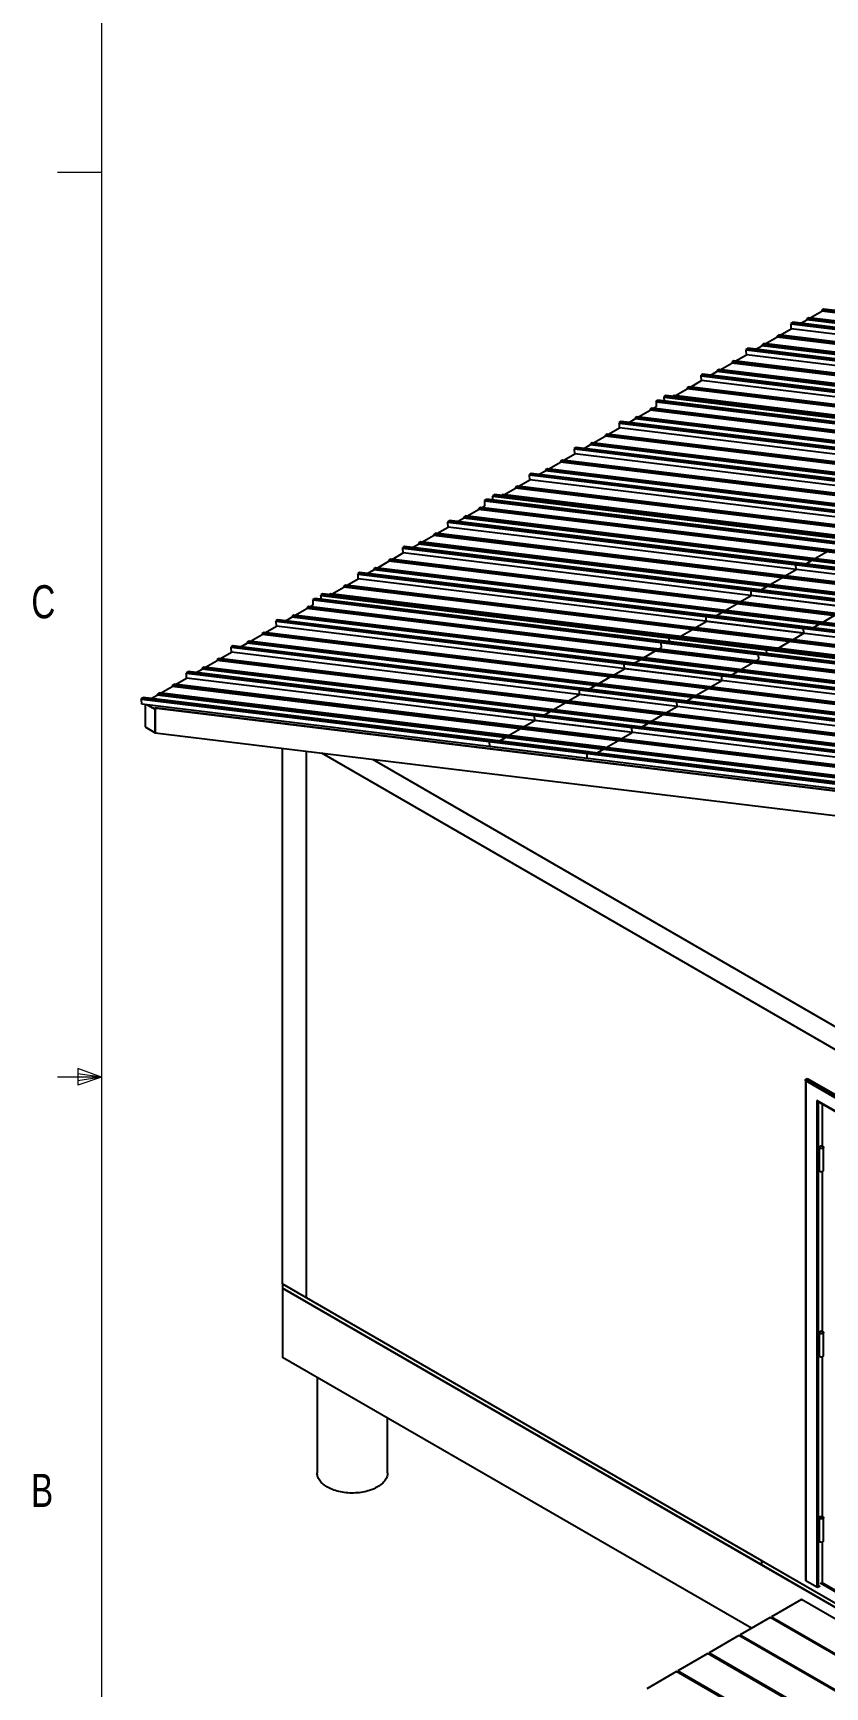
# Model space of a CAD drawing. Header units: inches. Extents: x 0.4 to 16.6, y 0.2 to 10.8.
# Drawn here: x 0.432 to 2.677, y 3.79 to 8.474 of the extents above; entities that cross this region are included whole.
import ezdxf

# ---------------------------------------------------------------- set-up
doc = ezdxf.new("R2010")
doc.units = ezdxf.units.IN
doc.header["$MEASUREMENT"] = 0
doc.styles.add('SLDTEXTSTYLE0', font='TXT', dxfattribs={"width": 0.75})

msp = doc.modelspace()

# ---------------------------------------------------------------- linework, layer by layer
at = {"color": 7, "linetype": 'Continuous', "lineweight": 18}
for p, q in [((0.6263, 10.6421), (0.6263, 0.3921)), ((0.6263, 8.0796), (0.5013, 8.0796)), ((0.5591, 5.5411), (0.5591, 5.4945)), ((0.6263, 5.5171), (0.5591, 5.5411)), ((0.6263, 5.5171), (0.5013, 5.5171)), ((0.6263, 5.5171), (0.5591, 5.5261)), ((0.6263, 5.5171), (0.5591, 5.5068)), ((0.6263, 5.5171), (0.5591, 5.4945))]:
    msp.add_line(p, q, dxfattribs=at)
at = {"color": 7, "linetype": 'Continuous', "lineweight": 25}
for p, q in [((2.6349, 7.6676), (2.6679, 7.6867)), ((2.6682, 7.6895), (2.6679, 7.6867)), ((3.9309, 7.5327), (2.6679, 7.6867)), ((2.6735, 7.6926), (2.6682, 7.6895)), ((3.9312, 7.5356), (2.6682, 7.6895)), ((3.9365, 7.5386), (2.6735, 7.6926)), ((2.5501, 7.6187), (2.5814, 7.6368)), ((2.5855, 7.655), (2.5801, 7.6519)), ((3.8431, 7.4979), (2.5801, 7.6519)), ((2.5808, 7.6496), (2.5801, 7.6519)), ((3.8438, 7.4957), (2.5808, 7.6496)), ((2.5814, 7.6368), (2.5808, 7.6496)), ((3.8444, 7.4828), (2.5814, 7.6368)), ((3.8484, 7.501), (2.5855, 7.655)), ((2.6082, 7.6522), (2.6254, 7.6622)), ((2.6258, 7.665), (2.6254, 7.6622)), ((3.8884, 7.5082), (2.6254, 7.6622)), ((2.6311, 7.6681), (2.6258, 7.665)), ((3.8888, 7.5111), (2.6258, 7.665)), ((3.8941, 7.5141), (2.6311, 7.6681)), ((2.4985, 7.5916), (2.4982, 7.5887)), ((2.5038, 7.5946), (2.4985, 7.5916)), ((3.7615, 7.4376), (2.4985, 7.5916)), ((3.7668, 7.4406), (2.5038, 7.5946)), ((2.5076, 7.5942), (2.5406, 7.6132)), ((2.541, 7.6161), (2.5406, 7.6132)), ((3.8036, 7.4592), (2.5406, 7.6132)), ((2.5463, 7.6191), (2.541, 7.6161)), ((3.804, 7.4621), (2.541, 7.6161)), ((3.8093, 7.4651), (2.5463, 7.6191)), ((2.4137, 7.5426), (2.4133, 7.5397)), ((2.419, 7.5456), (2.4137, 7.5426)), ((3.6767, 7.3886), (2.4137, 7.5426)), ((3.682, 7.3917), (2.419, 7.5456)), ((2.4228, 7.5452), (2.4541, 7.5633)), ((2.4582, 7.5815), (2.4529, 7.5784)), ((3.7159, 7.4245), (2.4529, 7.5784)), ((2.4535, 7.5762), (2.4529, 7.5784)), ((3.7165, 7.4222), (2.4535, 7.5762)), ((2.4541, 7.5633), (2.4535, 7.5762)), ((3.7171, 7.4093), (2.4541, 7.5633)), ((3.7212, 7.4275), (2.4582, 7.5815)), ((2.4809, 7.5787), (2.4982, 7.5887)), ((3.7612, 7.4347), (2.4982, 7.5887)), ((2.3309, 7.508), (2.3256, 7.505)), ((3.5886, 7.351), (2.3256, 7.505)), ((2.3262, 7.5027), (2.3256, 7.505)), ((3.5892, 7.3487), (2.3262, 7.5027)), ((2.3268, 7.4898), (2.3262, 7.5027)), ((3.5939, 7.354), (2.3309, 7.508)), ((2.3536, 7.5053), (2.3709, 7.5152)), ((2.3713, 7.5181), (2.3709, 7.5152)), ((3.6339, 7.3612), (2.3709, 7.5152)), ((2.3766, 7.5212), (2.3713, 7.5181)), ((3.6343, 7.3641), (2.3713, 7.5181)), ((3.6396, 7.3672), (2.3766, 7.5212)), ((2.3803, 7.5207), (2.4133, 7.5397)), ((3.6763, 7.3857), (2.4133, 7.5397)), ((2.2531, 7.4472), (2.286, 7.4662)), ((2.2864, 7.4691), (2.286, 7.4662)), ((3.549, 7.3123), (2.286, 7.4662)), ((2.2917, 7.4722), (2.2864, 7.4691)), ((3.5494, 7.3151), (2.2864, 7.4691)), ((3.5547, 7.3182), (2.2917, 7.4722)), ((2.2955, 7.4717), (2.3268, 7.4898)), ((3.5898, 7.3358), (2.3268, 7.4898)), ((2.1484, 7.3868), (2.1814, 7.4058)), ((2.1818, 7.4087), (2.1814, 7.4058)), ((3.4444, 7.2518), (2.1814, 7.4058)), ((2.1871, 7.4118), (2.1818, 7.4087)), ((3.4447, 7.2547), (2.1818, 7.4087)), ((3.45, 7.2578), (2.1871, 7.4118)), ((2.1908, 7.4113), (2.1996, 7.4163)), ((2.1983, 7.4315), (2.2036, 7.4346)), ((3.4613, 7.2775), (2.1983, 7.4315)), ((2.199, 7.4292), (2.1983, 7.4315)), ((3.462, 7.2752), (2.199, 7.4292)), ((2.1996, 7.4163), (2.199, 7.4292)), ((3.4666, 7.2806), (2.2036, 7.4346)), ((2.2262, 7.4476), (2.2209, 7.4446)), ((3.4839, 7.2906), (2.2209, 7.4446)), ((2.2216, 7.4423), (2.2209, 7.4446)), ((3.4846, 7.2883), (2.2216, 7.4423)), ((2.222, 7.4323), (2.2216, 7.4423)), ((3.4892, 7.2936), (2.2262, 7.4476)), ((2.2493, 7.4477), (2.2452, 7.4453)), ((3.5123, 7.2937), (2.2493, 7.4477)), ((2.0636, 7.3378), (2.0949, 7.3559)), ((2.099, 7.3741), (2.0937, 7.3711)), ((3.3567, 7.2171), (2.0937, 7.3711)), ((2.0943, 7.3688), (2.0937, 7.3711)), ((3.3573, 7.2148), (2.0943, 7.3688)), ((2.0949, 7.3559), (2.0943, 7.3688)), ((3.3579, 7.2019), (2.0949, 7.3559)), ((3.362, 7.2202), (2.099, 7.3741)), ((2.1217, 7.3714), (2.139, 7.3813)), ((2.1393, 7.3842), (2.139, 7.3813)), ((3.4019, 7.2274), (2.139, 7.3813)), ((2.1446, 7.3873), (2.1393, 7.3842)), ((3.4023, 7.2302), (2.1393, 7.3842)), ((3.4076, 7.2333), (2.1446, 7.3873)), ((1.9944, 7.2979), (2.0117, 7.3079)), ((2.012, 7.3107), (2.0117, 7.3079)), ((3.2747, 7.1539), (2.0117, 7.3079)), ((2.0174, 7.3138), (2.012, 7.3107)), ((3.275, 7.1567), (2.012, 7.3107)), ((3.2803, 7.1598), (2.0174, 7.3138)), ((2.0211, 7.3133), (2.0541, 7.3324)), ((2.0545, 7.3352), (2.0541, 7.3324)), ((3.3171, 7.1784), (2.0541, 7.3324)), ((2.0598, 7.3383), (2.0545, 7.3352)), ((3.3175, 7.1812), (2.0545, 7.3352)), ((3.3228, 7.1843), (2.0598, 7.3383)), ((1.9272, 7.2617), (1.9268, 7.2589)), ((1.9325, 7.2648), (1.9272, 7.2617)), ((3.1902, 7.1078), (1.9272, 7.2617)), ((3.1955, 7.1108), (1.9325, 7.2648)), ((1.9363, 7.2643), (1.9676, 7.2824)), ((1.9717, 7.3007), (1.9664, 7.2976)), ((3.2294, 7.1436), (1.9664, 7.2976)), ((1.967, 7.2953), (1.9664, 7.2976)), ((3.23, 7.1413), (1.967, 7.2953)), ((1.9676, 7.2824), (1.967, 7.2953)), ((3.2306, 7.1284), (1.9676, 7.2824)), ((3.2347, 7.1467), (1.9717, 7.3007)), ((1.8444, 7.2272), (1.8391, 7.2241)), ((3.1021, 7.0701), (1.8391, 7.2241)), ((1.8397, 7.2219), (1.8391, 7.2241)), ((3.1027, 7.0679), (1.8397, 7.2219)), ((1.8403, 7.209), (1.8397, 7.2219)), ((3.1074, 7.0732), (1.8444, 7.2272)), ((1.8671, 7.2244), (1.8844, 7.2344)), ((1.8848, 7.2372), (1.8844, 7.2344)), ((3.1474, 7.0804), (1.8844, 7.2344)), ((1.8901, 7.2403), (1.8848, 7.2372)), ((3.1478, 7.0833), (1.8848, 7.2372)), ((3.1531, 7.0863), (1.8901, 7.2403)), ((1.8939, 7.2398), (1.9268, 7.2589)), ((3.1898, 7.1049), (1.9268, 7.2589)), ((1.7666, 7.1664), (1.7995, 7.1854)), ((1.7999, 7.1883), (1.7995, 7.1854)), ((3.0625, 7.0314), (1.7995, 7.1854)), ((1.8052, 7.1913), (1.7999, 7.1883)), ((3.0629, 7.0343), (1.7999, 7.1883)), ((3.0682, 7.0373), (1.8052, 7.1913)), ((1.809, 7.1909), (1.8403, 7.209)), ((3.1033, 7.055), (1.8403, 7.209)), ((1.6619, 7.106), (1.6949, 7.125)), ((1.6953, 7.1279), (1.6949, 7.125)), ((2.9579, 6.971), (1.6949, 7.125)), ((1.7006, 7.1309), (1.6953, 7.1279)), ((2.9583, 6.9739), (1.6953, 7.1279)), ((2.9636, 6.9769), (1.7006, 7.1309)), ((1.7044, 7.1305), (1.7131, 7.1355)), ((1.7118, 7.1506), (1.7171, 7.1537)), ((2.9748, 6.9967), (1.7118, 7.1506)), ((1.7125, 7.1484), (1.7118, 7.1506)), ((2.9755, 6.9944), (1.7125, 7.1484)), ((1.7131, 7.1355), (1.7125, 7.1484)), ((2.9801, 6.9997), (1.7171, 7.1537)), ((1.7398, 7.1668), (1.7344, 7.1637)), ((2.9974, 7.0097), (1.7344, 7.1637)), ((1.7351, 7.1614), (1.7344, 7.1637)), ((2.9981, 7.0075), (1.7351, 7.1614)), ((1.7356, 7.1515), (1.7351, 7.1614)), ((3.0027, 7.0128), (1.7398, 7.1668)), ((1.7628, 7.1668), (1.7587, 7.1645)), ((3.0258, 7.0129), (1.7628, 7.1668)), ((1.5771, 7.057), (1.6084, 7.0751)), ((1.6125, 7.0933), (1.6072, 7.0902)), ((2.8702, 6.9363), (1.6072, 7.0902)), ((1.6078, 7.088), (1.6072, 7.0902)), ((2.8708, 6.934), (1.6078, 7.088)), ((1.6084, 7.0751), (1.6078, 7.088)), ((2.8714, 6.9211), (1.6084, 7.0751)), ((2.8755, 6.9393), (1.6125, 7.0933)), ((1.6352, 7.0905), (1.6525, 7.1005)), ((1.6528, 7.1034), (1.6525, 7.1005)), ((2.9155, 6.9465), (1.6525, 7.1005)), ((1.6581, 7.1064), (1.6528, 7.1034)), ((2.9158, 6.9494), (1.6528, 7.1034)), ((2.9211, 6.9524), (1.6581, 7.1064)), ((1.5079, 7.017), (1.5252, 7.027)), ((1.5256, 7.0299), (1.5252, 7.027)), ((2.7882, 6.873), (1.5252, 7.027)), ((1.5309, 7.0329), (1.5256, 7.0299)), ((2.7886, 6.8759), (1.5256, 7.0299)), ((2.7939, 6.879), (1.5309, 7.0329)), ((1.5346, 7.0325), (1.5676, 7.0515)), ((1.568, 7.0544), (1.5676, 7.0515)), ((2.8306, 6.8975), (1.5676, 7.0515)), ((1.5733, 7.0574), (1.568, 7.0544)), ((2.831, 6.9004), (1.568, 7.0544)), ((2.8363, 6.9035), (1.5733, 7.0574)), ((1.4407, 6.9809), (1.4403, 6.978)), ((1.446, 6.984), (1.4407, 6.9809)), ((2.7037, 6.8269), (1.4407, 6.9809)), ((2.709, 6.83), (1.446, 6.984)), ((1.4498, 6.9835), (1.4811, 7.0016)), ((1.4852, 7.0198), (1.4799, 7.0168)), ((2.7429, 6.8628), (1.4799, 7.0168)), ((1.4805, 7.0145), (1.4799, 7.0168)), ((2.7435, 6.8605), (1.4805, 7.0145)), ((1.4811, 7.0016), (1.4805, 7.0145)), ((2.7441, 6.8476), (1.4811, 7.0016)), ((2.7482, 6.8658), (1.4852, 7.0198)), ((2.6219, 6.9702), (2.6392, 6.9802)), ((2.6396, 6.9831), (2.6392, 6.9802)), ((3.7727, 6.842), (2.6392, 6.9802)), ((2.6449, 6.9861), (2.6396, 6.9831)), ((3.7769, 6.8444), (2.6396, 6.9831)), ((3.7822, 6.8475), (2.6449, 6.9861)), ((2.6486, 6.9857), (2.6816, 7.0047)), ((1.3579, 6.9463), (1.3526, 6.9433)), ((2.6156, 6.7893), (1.3526, 6.9433)), ((1.3533, 6.941), (1.3526, 6.9433)), ((2.6163, 6.787), (1.3533, 6.941)), ((1.3539, 6.9281), (1.3533, 6.941)), ((2.6209, 6.7924), (1.3579, 6.9463)), ((1.3806, 6.9436), (1.3979, 6.9535)), ((1.3983, 6.9564), (1.3979, 6.9535)), ((2.6609, 6.7996), (1.3979, 6.9535)), ((1.4036, 6.9595), (1.3983, 6.9564)), ((2.6613, 6.8024), (1.3983, 6.9564)), ((2.6666, 6.8055), (1.4036, 6.9595)), ((1.4074, 6.959), (1.4403, 6.978)), ((2.7033, 6.8241), (1.4403, 6.978)), ((2.5547, 6.9341), (2.5543, 6.9312)), ((2.56, 6.9371), (2.5547, 6.9341)), ((3.692, 6.7954), (2.5547, 6.9341)), ((3.6973, 6.7985), (2.56, 6.9371)), ((2.5638, 6.9367), (2.5951, 6.9548)), ((2.5992, 6.973), (2.5939, 6.9699)), ((3.7501, 6.829), (2.5939, 6.9699)), ((2.5945, 6.9677), (2.5939, 6.9699)), ((3.747, 6.8272), (2.5945, 6.9677)), ((2.5951, 6.9548), (2.5945, 6.9677)), ((3.7287, 6.8166), (2.5951, 6.9548)), ((3.7554, 6.832), (2.5992, 6.973)), ((1.2801, 6.8855), (1.3131, 6.9046)), ((1.3134, 6.9074), (1.3131, 6.9046)), ((2.576, 6.7506), (1.3131, 6.9046)), ((1.3187, 6.9105), (1.3134, 6.9074)), ((2.5764, 6.7534), (1.3134, 6.9074)), ((2.5817, 6.7565), (1.3187, 6.9105)), ((1.3225, 6.91), (1.3539, 6.9281)), ((2.6168, 6.7741), (1.3539, 6.9281)), ((2.4719, 6.8995), (2.4666, 6.8965)), ((3.6229, 6.7555), (2.4666, 6.8965)), ((2.4673, 6.8942), (2.4666, 6.8965)), ((3.6197, 6.7537), (2.4673, 6.8942)), ((2.4678, 6.8813), (2.4673, 6.8942)), ((3.6282, 6.7585), (2.4719, 6.8995)), ((2.4946, 6.8967), (2.5119, 6.9067)), ((2.5123, 6.9096), (2.5119, 6.9067)), ((3.6454, 6.7685), (2.5119, 6.9067)), ((2.5176, 6.9126), (2.5123, 6.9096)), ((3.6496, 6.7709), (2.5123, 6.9096)), ((3.6549, 6.774), (2.5176, 6.9126)), ((2.5214, 6.9122), (2.5543, 6.9312)), ((3.6879, 6.793), (2.5543, 6.9312)), ((1.1754, 6.8251), (1.2084, 6.8441)), ((1.2088, 6.847), (1.2084, 6.8441)), ((2.4714, 6.6902), (1.2084, 6.8441)), ((1.2141, 6.8501), (1.2088, 6.847)), ((2.4718, 6.693), (1.2088, 6.847)), ((2.4771, 6.6961), (1.2141, 6.8501)), ((1.2179, 6.8496), (1.2266, 6.8546)), ((1.2253, 6.8698), (1.2306, 6.8729)), ((2.4883, 6.7158), (1.2253, 6.8698)), ((1.226, 6.8675), (1.2253, 6.8698)), ((2.489, 6.7135), (1.226, 6.8675)), ((1.2266, 6.8546), (1.226, 6.8675)), ((2.4936, 6.7189), (1.2306, 6.8729)), ((1.2533, 6.8859), (1.248, 6.8829)), ((2.511, 6.7289), (1.248, 6.8829)), ((1.2486, 6.8806), (1.248, 6.8829)), ((2.5116, 6.7266), (1.2486, 6.8806)), ((1.2491, 6.8706), (1.2486, 6.8806)), ((2.5163, 6.7319), (1.2533, 6.8859)), ((1.2763, 6.886), (1.2722, 6.8836)), ((2.5393, 6.732), (1.2763, 6.886)), ((2.3941, 6.8387), (2.427, 6.8577)), ((2.4274, 6.8606), (2.427, 6.8577)), ((3.5606, 6.7195), (2.427, 6.8577)), ((2.4327, 6.8637), (2.4274, 6.8606)), ((3.5647, 6.7219), (2.4274, 6.8606)), ((3.57, 6.725), (2.4327, 6.8637)), ((2.4365, 6.8632), (2.4678, 6.8813)), ((3.6014, 6.7431), (2.4678, 6.8813)), ((1.0906, 6.7761), (1.1219, 6.7942)), ((1.126, 6.8125), (1.1207, 6.8094)), ((2.3837, 6.6554), (1.1207, 6.8094)), ((1.1213, 6.8071), (1.1207, 6.8094)), ((2.3843, 6.6531), (1.1213, 6.8071)), ((1.1219, 6.7942), (1.1213, 6.8071)), ((2.3849, 6.6402), (1.1219, 6.7942)), ((2.389, 6.6585), (1.126, 6.8125)), ((1.1487, 6.8097), (1.166, 6.8197)), ((1.1663, 6.8225), (1.166, 6.8197)), ((2.429, 6.6657), (1.166, 6.8197)), ((1.1717, 6.8256), (1.1663, 6.8225)), ((2.4293, 6.6685), (1.1663, 6.8225)), ((2.4346, 6.6716), (1.1717, 6.8256)), ((2.3092, 6.7897), (2.3406, 6.8078)), ((2.3446, 6.826), (2.3393, 6.823)), ((3.4956, 6.682), (2.3393, 6.823)), ((2.34, 6.8207), (2.3393, 6.823)), ((3.4924, 6.6802), (2.34, 6.8207)), ((2.3406, 6.8078), (2.34, 6.8207)), ((3.4741, 6.6696), (2.3406, 6.8078)), ((3.5009, 6.6851), (2.3446, 6.826)), ((2.3673, 6.8233), (2.3846, 6.8332)), ((2.385, 6.8361), (2.3846, 6.8332)), ((3.5182, 6.695), (2.3846, 6.8332)), ((2.3903, 6.8392), (2.385, 6.8361)), ((3.5223, 6.6974), (2.385, 6.8361)), ((3.5276, 6.7005), (2.3903, 6.8392)), ((2.6436, 6.7896), (2.6609, 6.7996)), ((2.6613, 6.8024), (2.6609, 6.7996)), ((2.6666, 6.8055), (2.6613, 6.8024)), ((2.6704, 6.805), (2.7033, 6.8241)), ((1.0214, 6.7362), (1.0387, 6.7462)), ((1.0391, 6.749), (1.0387, 6.7462)), ((2.3017, 6.5922), (1.0387, 6.7462)), ((1.0444, 6.7521), (1.0391, 6.749)), ((2.3021, 6.5951), (1.0391, 6.749)), ((2.3074, 6.5981), (1.0444, 6.7521)), ((1.0482, 6.7516), (1.0811, 6.7707)), ((1.0815, 6.7735), (1.0811, 6.7707)), ((2.3441, 6.6167), (1.0811, 6.7707)), ((1.0868, 6.7766), (1.0815, 6.7735)), ((2.3445, 6.6195), (1.0815, 6.7735)), ((2.3498, 6.6226), (1.0868, 6.7766)), ((2.212, 6.7495), (2.2173, 6.7526)), ((3.3683, 6.6085), (2.212, 6.7495)), ((2.2127, 6.7472), (2.212, 6.7495)), ((3.3652, 6.6067), (2.2127, 6.7472)), ((2.2133, 6.7343), (2.2127, 6.7472)), ((3.3736, 6.6116), (2.2173, 6.7526)), ((2.24, 6.7656), (2.2347, 6.7626)), ((3.3909, 6.6216), (2.2347, 6.7626)), ((2.2353, 6.7603), (2.2347, 6.7626)), ((3.3878, 6.6198), (2.2353, 6.7603)), ((2.2358, 6.7503), (2.2353, 6.7603)), ((3.3962, 6.6247), (2.24, 6.7656)), ((2.263, 6.7657), (2.2589, 6.7633)), ((3.4003, 6.627), (2.263, 6.7657)), ((2.2668, 6.7652), (2.2998, 6.7843)), ((2.3001, 6.7871), (2.2998, 6.7843)), ((3.4333, 6.6461), (2.2998, 6.7843)), ((2.3054, 6.7902), (2.3001, 6.7871)), ((3.4375, 6.6485), (2.3001, 6.7871)), ((3.4428, 6.6515), (2.3054, 6.7902)), ((2.5431, 6.7315), (2.576, 6.7506)), ((2.5764, 6.7534), (2.576, 6.7506)), ((2.5817, 6.7565), (2.5764, 6.7534)), ((2.5855, 6.756), (2.6168, 6.7741)), ((2.6209, 6.7924), (2.6156, 6.7893)), ((2.6163, 6.787), (2.6156, 6.7893)), ((2.6168, 6.7741), (2.6163, 6.787)), ((0.9542, 6.7001), (0.9538, 6.6972)), ((0.9595, 6.7031), (0.9542, 6.7001)), ((2.2172, 6.5461), (0.9542, 6.7001)), ((2.2225, 6.5491), (0.9595, 6.7031)), ((0.9633, 6.7027), (0.9946, 6.7207)), ((0.9987, 6.739), (0.9934, 6.7359)), ((2.2564, 6.5819), (0.9934, 6.7359)), ((0.994, 6.7336), (0.9934, 6.7359)), ((2.257, 6.5797), (0.994, 6.7336)), ((0.9946, 6.7207), (0.994, 6.7336)), ((2.2576, 6.5668), (0.9946, 6.7207)), ((2.2617, 6.585), (0.9987, 6.739)), ((2.1354, 6.6894), (2.1527, 6.6994)), ((2.1531, 6.7022), (2.1527, 6.6994)), ((3.2862, 6.5612), (2.1527, 6.6994)), ((2.1584, 6.7053), (2.1531, 6.7022)), ((3.2904, 6.5636), (2.1531, 6.7022)), ((3.2957, 6.5666), (2.1584, 6.7053)), ((2.1622, 6.7048), (2.1951, 6.7238)), ((2.1955, 6.7267), (2.1951, 6.7238)), ((3.3287, 6.5856), (2.1951, 6.7238)), ((2.2008, 6.7298), (2.1955, 6.7267)), ((3.3328, 6.588), (2.1955, 6.7267)), ((3.3381, 6.5911), (2.2008, 6.7298)), ((2.2046, 6.7293), (2.2133, 6.7343)), ((2.4809, 6.6956), (2.4896, 6.7006)), ((2.4883, 6.7158), (2.4936, 6.7189)), ((2.489, 6.7135), (2.4883, 6.7158)), ((2.4896, 6.7006), (2.489, 6.7135)), ((2.5163, 6.7319), (2.511, 6.7289)), ((2.5116, 6.7266), (2.511, 6.7289)), ((2.5121, 6.7166), (2.5116, 6.7266)), ((2.5393, 6.732), (2.5352, 6.7296)), ((0.8714, 6.6655), (0.8661, 6.6624)), ((2.1291, 6.5085), (0.8661, 6.6624)), ((0.8668, 6.6602), (0.8661, 6.6624)), ((2.1298, 6.5062), (0.8668, 6.6602)), ((0.8674, 6.6473), (0.8668, 6.6602)), ((2.1344, 6.5115), (0.8714, 6.6655)), ((0.8941, 6.6627), (0.9114, 6.6727)), ((0.9118, 6.6756), (0.9114, 6.6727)), ((2.1744, 6.5187), (0.9114, 6.6727)), ((0.9171, 6.6786), (0.9118, 6.6756)), ((2.1748, 6.5216), (0.9118, 6.6756)), ((2.1801, 6.5246), (0.9171, 6.6786)), ((0.9209, 6.6782), (0.9538, 6.6972)), ((2.2168, 6.5432), (0.9538, 6.6972)), ((2.0682, 6.6532), (2.0678, 6.6504)), ((2.0735, 6.6563), (2.0682, 6.6532)), ((3.2055, 6.5146), (2.0682, 6.6532)), ((3.2108, 6.5176), (2.0735, 6.6563)), ((2.0773, 6.6558), (2.1086, 6.6739)), ((2.1127, 6.6922), (2.1074, 6.6891)), ((3.2637, 6.5481), (2.1074, 6.6891)), ((2.108, 6.6868), (2.1074, 6.6891)), ((3.2605, 6.5463), (2.108, 6.6868)), ((2.1086, 6.6739), (2.108, 6.6868)), ((3.2422, 6.5357), (2.1086, 6.6739)), ((3.269, 6.5512), (2.1127, 6.6922)), ((2.389, 6.6585), (2.3837, 6.6554)), ((2.3843, 6.6531), (2.3837, 6.6554)), ((2.3849, 6.6402), (2.3843, 6.6531)), ((2.4117, 6.6557), (2.429, 6.6657)), ((2.4293, 6.6685), (2.429, 6.6657)), ((2.4346, 6.6716), (2.4293, 6.6685)), ((2.4384, 6.6711), (2.4714, 6.6902)), ((2.4718, 6.693), (2.4714, 6.6902)), ((2.4771, 6.6961), (2.4718, 6.693)), ((0.7898, 6.6051), (0.7845, 6.6021)), ((2.0528, 6.4512), (0.7898, 6.6051)), ((0.7936, 6.6047), (0.8266, 6.6237)), ((0.8269, 6.6266), (0.8266, 6.6237)), ((2.0896, 6.4697), (0.8266, 6.6237)), ((0.8322, 6.6296), (0.8269, 6.6266)), ((2.0899, 6.4726), (0.8269, 6.6266)), ((2.0952, 6.4757), (0.8322, 6.6296)), ((0.836, 6.6292), (0.8674, 6.6473)), ((2.1304, 6.4933), (0.8674, 6.6473)), ((1.9854, 6.6187), (1.9801, 6.6156)), ((3.1364, 6.4746), (1.9801, 6.6156)), ((1.9808, 6.6133), (1.9801, 6.6156)), ((3.1332, 6.4728), (1.9808, 6.6133)), ((1.9814, 6.6004), (1.9808, 6.6133)), ((3.1417, 6.4777), (1.9854, 6.6187)), ((2.0081, 6.6159), (2.0254, 6.6259)), ((2.0258, 6.6287), (2.0254, 6.6259)), ((3.1589, 6.4877), (2.0254, 6.6259)), ((2.0311, 6.6318), (2.0258, 6.6287)), ((3.1631, 6.4901), (2.0258, 6.6287)), ((3.1684, 6.4931), (2.0311, 6.6318)), ((2.0349, 6.6313), (2.0678, 6.6504)), ((3.2014, 6.5122), (2.0678, 6.6504)), ((2.3112, 6.5977), (2.3441, 6.6167)), ((2.3445, 6.6195), (2.3441, 6.6167)), ((2.3498, 6.6226), (2.3445, 6.6195)), ((2.3536, 6.6221), (2.3849, 6.6402)), ((0.7388, 6.589), (0.7441, 6.592)), ((2.0018, 6.435), (0.7388, 6.589)), ((0.7395, 6.5867), (0.7388, 6.589)), ((2.0025, 6.4327), (0.7395, 6.5867)), ((0.7401, 6.5734), (0.7395, 6.5867)), ((2.0031, 6.4194), (0.7401, 6.5734)), ((2.0071, 6.438), (0.7441, 6.592)), ((0.7498, 6.5722), (0.7498, 6.5088)), ((0.7781, 6.5578), (0.7541, 6.5717)), ((0.7656, 6.5703), (0.7673, 6.564)), ((0.7669, 6.5893), (0.7841, 6.5992)), ((0.7673, 6.564), (3.0039, 6.2913)), ((0.7781, 6.5627), (0.7781, 6.4925)), ((2.9883, 6.2932), (0.7781, 6.5627)), ((0.7845, 6.6021), (0.7841, 6.5992)), ((2.0471, 6.4452), (0.7841, 6.5992)), ((2.0475, 6.4481), (0.7845, 6.6021)), ((1.9038, 6.5583), (1.8985, 6.5553)), ((3.0411, 6.4197), (1.9038, 6.5583)), ((1.9076, 6.5579), (1.9406, 6.5769)), ((1.9409, 6.5798), (1.9406, 6.5769)), ((3.0741, 6.4387), (1.9406, 6.5769)), ((1.9462, 6.5828), (1.9409, 6.5798)), ((3.0783, 6.4411), (1.9409, 6.5798)), ((3.0836, 6.4442), (1.9462, 6.5828)), ((1.95, 6.5824), (1.9814, 6.6004)), ((3.1149, 6.4622), (1.9814, 6.6004)), ((2.2263, 6.5487), (2.2576, 6.5668)), ((2.2617, 6.585), (2.2564, 6.5819)), ((2.257, 6.5797), (2.2564, 6.5819)), ((2.2576, 6.5668), (2.257, 6.5797)), ((2.2844, 6.5822), (2.3017, 6.5922)), ((2.3021, 6.5951), (2.3017, 6.5922)), ((2.3074, 6.5981), (2.3021, 6.5951)), ((0.7781, 6.4925), (0.7781, 6.5578)), ((1.8227, 6.5089), (1.8541, 6.527)), ((1.8581, 6.5452), (1.8528, 6.5421)), ((3.0091, 6.4012), (1.8528, 6.5421)), ((1.8535, 6.5399), (1.8528, 6.5421)), ((3.006, 6.3994), (1.8535, 6.5399)), ((1.8541, 6.527), (1.8535, 6.5399)), ((2.9876, 6.3888), (1.8541, 6.527)), ((3.0144, 6.4042), (1.8581, 6.5452)), ((1.8809, 6.5424), (1.8981, 6.5524)), ((1.8985, 6.5553), (1.8981, 6.5524)), ((3.0317, 6.4142), (1.8981, 6.5524)), ((3.0358, 6.4166), (1.8985, 6.5553)), ((2.1344, 6.5115), (2.1291, 6.5085)), ((2.1571, 6.5087), (2.1744, 6.5187)), ((2.1748, 6.5216), (2.1744, 6.5187)), ((2.1801, 6.5246), (2.1748, 6.5216)), ((2.1839, 6.5242), (2.2168, 6.5432)), ((2.2172, 6.5461), (2.2168, 6.5432)), ((2.2225, 6.5491), (2.2172, 6.5461)), ((0.7498, 6.5088), (0.7781, 6.4925)), ((0.7781, 6.4925), (2.9883, 6.223)), ((1.7256, 6.4687), (1.7309, 6.4717)), ((2.9885, 6.3147), (1.7256, 6.4687)), ((1.7262, 6.4664), (1.7256, 6.4687)), ((2.9892, 6.3124), (1.7262, 6.4664)), ((1.7268, 6.4531), (1.7262, 6.4664)), ((2.9939, 6.3177), (1.7309, 6.4717)), ((1.7536, 6.469), (1.7709, 6.4789)), ((1.7712, 6.4818), (1.7709, 6.4789)), ((2.9044, 6.3407), (1.7709, 6.4789)), ((1.7765, 6.4848), (1.7712, 6.4818)), ((2.9085, 6.3431), (1.7712, 6.4818)), ((2.9139, 6.3462), (1.7765, 6.4848)), ((1.7803, 6.4844), (1.8133, 6.5034)), ((1.8137, 6.5063), (1.8133, 6.5034)), ((2.9468, 6.3652), (1.8133, 6.5034)), ((1.819, 6.5093), (1.8137, 6.5063)), ((2.951, 6.3676), (1.8137, 6.5063)), ((2.9563, 6.3707), (1.819, 6.5093)), ((2.0566, 6.4507), (2.0896, 6.4697)), ((2.0899, 6.4726), (2.0896, 6.4697)), ((2.0952, 6.4757), (2.0899, 6.4726)), ((2.099, 6.4752), (2.1304, 6.4933)), ((2.1298, 6.5062), (2.1291, 6.5085)), ((2.1304, 6.4933), (2.1298, 6.5062)), ((1.1392, 4.9314), (1.1392, 6.4485)), ((1.2064, 6.4403), (1.2064, 4.8927)), ((4.7825, 4.396), (1.2507, 6.4349)), ((2.9898, 6.2991), (1.7268, 6.4531)), ((2.0018, 6.435), (2.0071, 6.438)), ((2.0025, 6.4327), (2.0018, 6.435)), ((2.0031, 6.4194), (2.0025, 6.4327)), ((2.0299, 6.4353), (2.0471, 6.4452)), ((2.0475, 6.4481), (2.0471, 6.4452)), ((2.0528, 6.4512), (2.0475, 6.4481)), ((1.3941, 6.4174), (4.6391, 4.5441)), ((2.6217, 5.5087), (2.6217, 4.0926)), ((2.6224, 5.5103), (2.6277, 5.5134)), ((3.7184, 4.8776), (2.6224, 5.5103)), ((3.7149, 4.8756), (2.6224, 5.5062)), ((2.6224, 5.5062), (2.6224, 4.0916)), ((2.6277, 5.5134), (3.7237, 4.8807)), ((3.6831, 4.8572), (2.6542, 5.4511)), ((2.6542, 5.4511), (2.6542, 4.0732)), ((2.656, 5.4493), (3.6823, 4.8568)), ((2.6688, 5.4419), (2.6688, 5.3218)), ((2.6603, 5.3185), (2.6603, 5.253)), ((2.6728, 5.253), (2.6728, 5.3185)), ((2.6688, 5.2498), (2.6688, 4.7972)), ((1.1392, 4.9314), (1.2064, 4.8927)), ((1.1392, 4.9314), (2.4969, 4.1477)), ((1.1392, 4.9314), (1.1392, 4.9192)), ((3.1474, 3.7599), (1.1392, 4.9192)), ((1.1392, 4.9192), (1.1392, 4.7232)), ((1.1392, 4.9192), (2.4969, 4.1355)), ((1.2064, 4.8927), (5.145, 2.619)), ((2.6603, 4.7939), (2.6603, 4.7284)), ((2.6728, 4.7284), (2.6728, 4.7939)), ((2.4686, 3.9558), (1.1392, 4.7232)), ((2.6688, 4.7251), (2.6688, 4.2725)), ((1.2372, 4.6667), (1.2372, 4.3966)), ((1.2673, 4.6493), (1.2657, 4.6502)), ((1.4372, 4.3966), (1.4372, 4.5512)), ((2.6603, 4.2692), (2.6603, 4.2038)), ((2.6728, 4.2038), (2.6728, 4.2692)), ((2.6688, 4.2005), (2.6688, 4.0857)), ((2.4969, 4.1477), (2.4969, 4.1355)), ((2.4969, 4.1477), (3.8545, 3.3639)), ((2.4969, 4.1355), (3.8545, 3.3517)), ((2.6224, 4.0916), (2.6542, 4.0732)), ((2.6578, 4.0732), (2.6631, 4.0763)), ((2.6631, 4.0844), (3.6823, 3.496)), ((2.6688, 4.0857), (3.1775, 3.792)), ((2.6691, 4.0859), (3.1768, 3.7928)), ((2.61, 4.0375), (2.5252, 3.9885)), ((3.7414, 3.3843), (2.61, 4.0375)), ((2.5216, 3.9865), (2.4368, 3.9375)), ((3.653, 3.3333), (2.5216, 3.9865)), ((2.5252, 3.9885), (2.5252, 3.9844)), ((2.5252, 3.9885), (3.6565, 3.3354)), ((2.4332, 3.9354), (2.3484, 3.8864)), ((3.5646, 3.2823), (2.4332, 3.9354)), ((2.4368, 3.9375), (2.4368, 3.9334)), ((2.4368, 3.9375), (3.5682, 3.2843)), ((2.3449, 3.8844), (2.26, 3.8354)), ((3.4762, 3.2313), (2.3449, 3.8844)), ((2.3484, 3.8864), (2.3484, 3.8824)), ((2.3484, 3.8864), (3.4798, 3.2333)), ((2.2565, 3.8334), (2.1716, 3.7844)), ((3.3878, 3.1802), (2.2565, 3.8334)), ((2.26, 3.8354), (3.3914, 3.1823)), ((2.26, 3.8354), (2.26, 3.8313))]:
    msp.add_line(p, q, dxfattribs=at)
at = {"color": 8, "linetype": 'Continuous', "lineweight": 25}
for p, q in [((2.6578, 5.4482), (2.6578, 4.0732)), ((2.6691, 5.4417), (2.6691, 5.3217)), ((2.6691, 5.2498), (2.6691, 4.7971)), ((2.6691, 4.7252), (2.6691, 4.2725)), ((2.6691, 4.2006), (2.6691, 4.0859))]:
    msp.add_line(p, q, dxfattribs=at)
at = {"color": 7, "linetype": 'Continuous', "lineweight": 25, "flags": 128}
msp.add_lwpolyline([(1.4372, 4.3966), (1.4372, 4.3962), (1.4371, 4.3932), (1.4366, 4.3902), (1.4359, 4.3871), (1.4349, 4.3841), (1.4336, 4.3812), (1.432, 4.3783), (1.4302, 4.3754), (1.4282, 4.3726), (1.4258, 4.3699), (1.4233, 4.3672), (1.4205, 4.3646), (1.4174, 4.3621), (1.4142, 4.3597), (1.4107, 4.3574), (1.407, 4.3553), (1.4031, 4.3532), (1.3991, 4.3512), (1.3948, 4.3494), (1.3904, 4.3477), (1.3859, 4.3462), (1.3812, 4.3448), (1.3764, 4.3435), (1.3715, 4.3424), (1.3665, 4.3414), (1.3614, 4.3406), (1.3563, 4.3399), (1.351, 4.3394), (1.3458, 4.3391), (1.3405, 4.3389), (1.3352, 4.3389), (1.33, 4.339), (1.3247, 4.3393), (1.3195, 4.3398), (1.3143, 4.3404), (1.3092, 4.3412), (1.3042, 4.3421), (1.2993, 4.3432), (1.2944, 4.3444), (1.2897, 4.3458), (1.2851, 4.3473), (1.2807, 4.349), (1.2764, 4.3508), (1.2723, 4.3527), (1.2684, 4.3547), (1.2647, 4.3569), (1.2611, 4.3592), (1.2578, 4.3615), (1.2547, 4.364), (1.2519, 4.3666), (1.2492, 4.3692), (1.2468, 4.3719), (1.2447, 4.3747), (1.2428, 4.3775), (1.2412, 4.3805), (1.2399, 4.3834), (1.2388, 4.3864), (1.238, 4.3894), (1.2375, 4.3924), (1.2372, 4.3955), (1.2372, 4.3966)], dxfattribs=at)
at = {"color": 7, "linetype": 'Continuous', "lineweight": 25}
for points, knots in [([(2.6224, 5.5062), (2.6222, 5.5066), (2.6218, 5.5074), (2.6216, 5.5085), (2.6217, 5.5092), (2.6218, 5.5097), (2.6221, 5.5101), (2.6223, 5.5102), (2.6224, 5.5103)], [0, 0, 0, 0, 0.287052, 0.553574, 0.67805, 0.789335, 0.897218, 1, 1, 1, 1]), ([(2.6542, 5.4511), (2.6545, 5.4507), (2.655, 5.45), (2.6556, 5.4494), (2.656, 5.4493), (2.656, 5.4493)], [0, 0, 0, 0, 0.518496, 0.999909, 1, 1, 1, 1]), ([(2.6604, 5.2531), (2.6604, 5.253), (2.6603, 5.2525), (2.6608, 5.2517), (2.6617, 5.2508), (2.6631, 5.2501), (2.6647, 5.2496), (2.6666, 5.2494), (2.6684, 5.2496), (2.6701, 5.2501), (2.6715, 5.2508), (2.6724, 5.2517), (2.6729, 5.2525), (2.6728, 5.253), (2.6728, 5.2531)], [0, 0, 0, 0, 0.031203, 0.124962, 0.218722, 0.312481, 0.406241, 0.5, 0.593759, 0.687519, 0.781278, 0.875038, 0.968797, 1, 1, 1, 1]), ([(2.6604, 4.7285), (2.6604, 4.7284), (2.6603, 4.7279), (2.6608, 4.7271), (2.6617, 4.7262), (2.6631, 4.7254), (2.6647, 4.725), (2.6666, 4.7248), (2.6684, 4.725), (2.6701, 4.7254), (2.6715, 4.7262), (2.6724, 4.7271), (2.6729, 4.7279), (2.6728, 4.7284), (2.6728, 4.7285)], [0, 0, 0, 0, 0.031203, 0.124962, 0.218722, 0.312481, 0.406241, 0.5, 0.593759, 0.687519, 0.781278, 0.875038, 0.968797, 1, 1, 1, 1]), ([(2.6604, 4.2038), (2.6604, 4.2037), (2.6603, 4.2033), (2.6608, 4.2025), (2.6617, 4.2015), (2.6631, 4.2008), (2.6647, 4.2003), (2.6666, 4.2002), (2.6684, 4.2003), (2.6701, 4.2008), (2.6715, 4.2015), (2.6724, 4.2025), (2.6729, 4.2033), (2.6728, 4.2037), (2.6728, 4.2038)], [0, 0, 0, 0, 0.031203, 0.124962, 0.218722, 0.312481, 0.406241, 0.5, 0.593759, 0.687519, 0.781278, 0.875038, 0.968797, 1, 1, 1, 1]), ([(2.6688, 4.0857), (2.6688, 4.0857), (2.6688, 4.0857), (2.669, 4.0858), (2.6691, 4.0859)], [0, 0, 0, 0, 0.481457, 1, 1, 1, 1])]:
    msp.add_open_spline(points, degree=3, knots=knots, dxfattribs=at)
for points in [[(2.671, 5.321), (2.6714, 5.3207), (2.6722, 5.3202), (2.6728, 5.3191), (2.6729, 5.3181), (2.6724, 5.317), (2.6715, 5.3161), (2.6701, 5.3154), (2.6684, 5.3149), (2.6666, 5.3148), (2.6647, 5.3149), (2.6631, 5.3154), (2.6617, 5.3161), (2.6607, 5.317), (2.6603, 5.3181), (2.6604, 5.3191), (2.661, 5.3202), (2.6618, 5.3207), (2.6622, 5.321)], [(2.6622, 5.321), (2.6628, 5.3213), (2.6641, 5.3219), (2.6666, 5.3221), (2.6691, 5.3219), (2.6704, 5.3213), (2.671, 5.321)], [(2.671, 4.7964), (2.6714, 4.7961), (2.6722, 4.7955), (2.6728, 4.7945), (2.6729, 4.7934), (2.6724, 4.7924), (2.6715, 4.7915), (2.6701, 4.7908), (2.6684, 4.7903), (2.6666, 4.7901), (2.6647, 4.7903), (2.6631, 4.7908), (2.6617, 4.7915), (2.6607, 4.7924), (2.6603, 4.7934), (2.6604, 4.7945), (2.661, 4.7955), (2.6618, 4.7961), (2.6622, 4.7964)], [(2.6622, 4.7964), (2.6628, 4.7966), (2.6641, 4.7972), (2.6666, 4.7975), (2.6691, 4.7972), (2.6704, 4.7966), (2.671, 4.7964)], [(2.671, 4.2717), (2.6714, 4.2715), (2.6722, 4.2709), (2.6728, 4.2699), (2.6729, 4.2688), (2.6724, 4.2678), (2.6715, 4.2669), (2.6701, 4.2661), (2.6684, 4.2657), (2.6666, 4.2655), (2.6647, 4.2657), (2.6631, 4.2661), (2.6617, 4.2669), (2.6607, 4.2678), (2.6603, 4.2688), (2.6604, 4.2699), (2.661, 4.2709), (2.6618, 4.2715), (2.6622, 4.2717)], [(2.6622, 4.2717), (2.6628, 4.272), (2.6641, 4.2726), (2.6666, 4.2729), (2.6691, 4.2726), (2.6704, 4.272), (2.671, 4.2717)], [(2.6217, 4.0926), (2.6217, 4.0924), (2.6218, 4.092), (2.6222, 4.0917), (2.6224, 4.0916)], [(2.6542, 4.0732), (2.6545, 4.0731), (2.655, 4.0728), (2.656, 4.0727), (2.657, 4.0728), (2.6575, 4.0731), (2.6578, 4.0732)]]:
    msp.add_open_spline(points, degree=3, dxfattribs=at)

# ---------------------------------------------------------------- texts
at = {"color": 7, "linetype": 'Continuous', "lineweight": 0, "char_height": 0.0937, "attachment_point": 1, "style": 'SLDTEXTSTYLE0'}
for s, insert in [('C', (0.4273, 6.9103)), ('B', (0.4264, 4.3932))]:
    msp.add_mtext(s, dxfattribs=dict(at, insert=insert))

doc.saveas('drawing.dxf')
